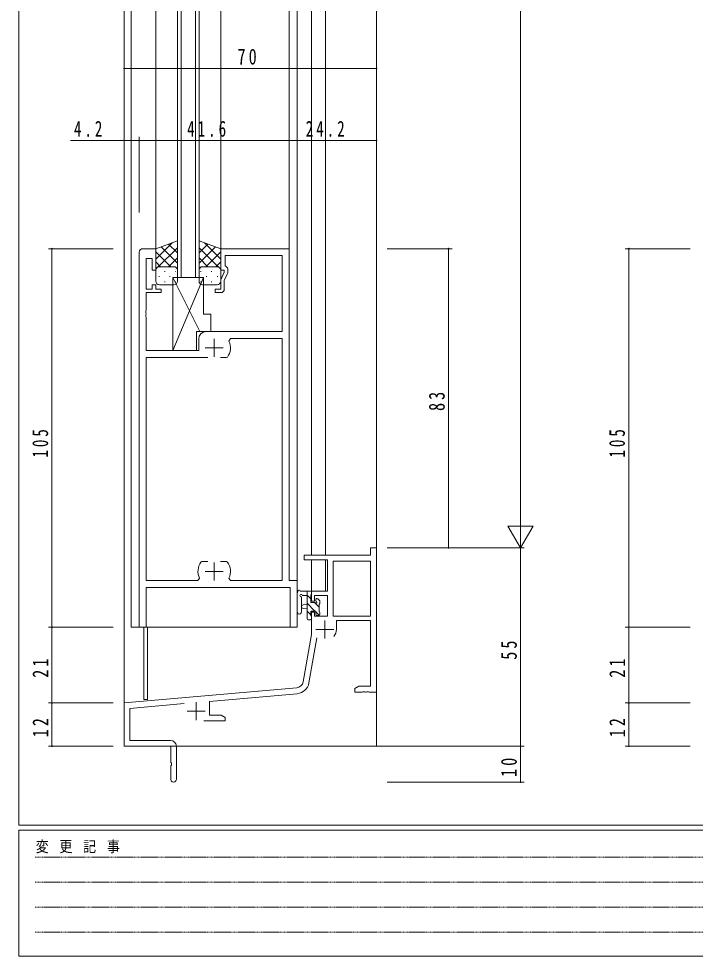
# Model space of a CAD drawing. Units: millimetres on the paper. Extents: x -398 to 398, y -282 to 282.
# Drawn here: x -393.1 to -205.4, y -282.1 to -22.1 of the extents above; entities that cross this region are included whole.
import ezdxf

# ---------------------------------------------------------------- set-up
doc = ezdxf.new("R2010")
doc.units = ezdxf.units.MM
doc.linetypes.add('USER1', pattern=[0.375, 0.25, -0.125])
for name, color, linetype, lineweight in [('0-1_YKK_ZWAK', 7, 'Continuous', 18), ('0-3_YKK_11', 7, 'Continuous', 18), ('0-4_YKK_12', 2, 'Continuous', 18), ('0-5_YKK_13', 4, 'Continuous', 18), ('0-6_YKK_D', 6, 'Continuous', 18)]:
    doc.layers.add(name, color=color, linetype=linetype, lineweight=lineweight)
doc.styles.add('ＭＳ ゴシック', font='')
doc.styles.get('ＭＳ ゴシック').set_extended_font_data('MS Gothic')

msp = doc.modelspace()

# ---------------------------------------------------------------- linework, layer by layer
at = {"layer": '0-1_YKK_ZWAK'}
for p, q in [((-393.071, -245.7), (-393.071, 279.3)), ((376.929, -245.7), (-393.071, -245.7)), ((-393.071, -282.1), (-393.071, -247.1)), ((339.129, -247.1), (-393.071, -247.1)), ((-393.071, -282.1), (339.129, -282.1))]:
    msp.add_line(p, q, dxfattribs=at)
at = {"layer": '0-1_YKK_ZWAK', "linetype": 'USER1'}
for p, q in [((-388.472, -254.612), (-140.28, -254.612)), ((-388.472, -261.541), (-140.28, -261.541)), ((-388.472, -268.47), (-140.28, -268.47)), ((-388.472, -275.398), (-140.28, -275.398))]:
    msp.add_line(p, q, dxfattribs=at)
at = {"layer": '0-3_YKK_11'}
for p, q in [((-359.655, -86.845), (-359.655, -190.845)), ((-355.055, -85.845), (-358.655, -85.845)), ((-355.055, -91.845), (-355.055, -85.845)), ((-337.055, -85.845), (-337.055, -91.845)), ((-318.055, -85.845), (-337.055, -85.845)), ((-335.855, -87.775), (-319.985, -87.775)), ((-335.855, -90.645), (-335.855, -87.775)), ((-319.985, -87.775), (-319.985, -108.845)), ((-318.055, -177.845), (-318.055, -85.845)), ((-357.725, -88.545), (-356.055, -88.545)), ((-357.725, -97.045), (-357.725, -88.545)), ((-356.055, -88.545), (-356.055, -91.845)), ((-335.555, -90.818), (-335.855, -90.645)), ((-356.055, -91.845), (-355.055, -91.845)), ((-337.055, -91.845), (-336.055, -91.845)), ((-336.055, -92.345), (-337.055, -94.49)), ((-336.055, -91.845), (-336.055, -92.345)), ((-336.055, -94.711), (-335.148, -92.768)), ((-335.055, -92.345), (-335.055, -91.684)), ((-356.055, -95.845), (-356.055, -97.045)), ((-355.055, -95.845), (-356.055, -95.845)), ((-355.055, -97.045), (-355.055, -95.845)), ((-337.055, -94.49), (-337.055, -97.045)), ((-336.055, -97.045), (-336.055, -94.711)), ((-356.055, -97.045), (-357.725, -97.045)), ((-357.725, -98.045), (-353.555, -98.045)), ((-357.725, -102.887), (-357.725, -98.045)), ((-353.555, -97.045), (-355.055, -97.045)), ((-353.555, -98.045), (-353.555, -97.045)), ((-338.555, -97.045), (-338.555, -98.045)), ((-337.055, -97.045), (-338.555, -97.045)), ((-338.555, -98.045), (-337.055, -98.045)), ((-357.845, -103.07), (-357.725, -102.887)), ((-357.845, -103.62), (-357.845, -103.07)), ((-357.725, -103.803), (-357.845, -103.62)), ((-357.845, -104.07), (-357.725, -103.887)), ((-357.725, -103.887), (-357.725, -103.803)), ((-357.845, -104.62), (-357.845, -104.07)), ((-357.725, -104.803), (-357.845, -104.62)), ((-357.725, -114.045), (-357.725, -104.803)), ((-319.985, -108.845), (-341.155, -108.845)), ((-343.155, -110.845), (-343.155, -114.045)), ((-338.855, -110.845), (-338.855, -115.845)), ((-334.303, -110.775), (-334.759, -111.482)), ((-319.985, -110.775), (-334.303, -110.775)), ((-319.985, -177.915), (-319.985, -110.775)), ((-343.155, -114.045), (-357.725, -114.045)), ((-341.355, -113.345), (-336.355, -113.345)), ((-357.725, -116.045), (-357.725, -177.915)), ((-340.605, -116.045), (-357.725, -116.045)), ((-335.408, -116.045), (-337.105, -116.045)), ((-335.162, -115.916), (-335.408, -116.045)), ((-295.485, -168.845), (-293.855, -168.845)), ((-295.485, -170.845), (-295.485, -168.845)), ((-293.855, -168.845), (-293.855, -208.845)), ((-313.855, -170.845), (-295.485, -170.845)), ((-313.855, -172.145), (-313.855, -170.845)), ((-342.548, -172.774), (-342.302, -172.645)), ((-342.302, -172.645), (-340.605, -172.645)), ((-338.855, -172.845), (-338.855, -177.845)), ((-337.105, -172.645), (-335.408, -172.645)), ((-337.105, -172.645), (-335.408, -172.645)), ((-335.408, -172.645), (-335.162, -172.774)), ((-307.455, -172.145), (-313.855, -172.145)), ((-307.455, -180.845), (-307.455, -172.145)), ((-305.825, -172.475), (-305.825, -187.745)), ((-295.485, -172.475), (-305.825, -172.475)), ((-295.485, -187.745), (-295.485, -172.475)), ((-295.485, -187.745), (-295.485, -172.475)), ((-341.355, -175.345), (-336.355, -175.345)), ((-357.725, -177.915), (-343.406, -177.915)), ((-343.406, -177.915), (-342.951, -177.208)), ((-334.759, -177.208), (-334.303, -177.915)), ((-334.303, -177.915), (-319.985, -177.915)), ((-315.855, -177.845), (-318.055, -177.845)), ((-315.855, -190.845), (-315.855, -177.845)), ((-357.725, -179.845), (-317.785, -179.845)), ((-357.725, -190.845), (-357.725, -179.845)), ((-317.785, -179.845), (-317.785, -190.845)), ((-311.855, -180.845), (-307.455, -180.845)), ((-311.855, -183.645), (-311.855, -180.845)), ((-311.055, -183.645), (-311.855, -183.645)), ((-311.055, -182.045), (-311.055, -183.645)), ((-307.455, -182.045), (-311.055, -182.045)), ((-307.455, -187.745), (-307.455, -182.045)), ((-311.855, -186.645), (-311.055, -186.645)), ((-311.855, -192.845), (-311.855, -186.645)), ((-311.055, -186.645), (-311.055, -187.745)), ((-311.055, -187.745), (-307.455, -187.745)), ((-308.155, -188.945), (-308.155, -193.945)), ((-305.825, -187.745), (-295.485, -187.745)), ((-304.955, -188.945), (-304.955, -191.445)), ((-295.485, -188.945), (-304.955, -188.945)), ((-295.485, -207.215), (-295.485, -188.945)), ((-359.655, -190.845), (-357.725, -190.845)), ((-317.785, -190.845), (-315.855, -190.845)), ((-310.655, -191.445), (-305.655, -191.445)), ((-314.176, -206.011), (-311.855, -192.845)), ((-310.367, -193.793), (-312.571, -206.294)), ((-363.855, -211.845), (-315.972, -207.656)), ((-299.855, -207.845), (-298.764, -207.215)), ((-299.855, -208.845), (-299.855, -207.845)), ((-298.764, -207.215), (-295.485, -207.215)), ((-315.83, -209.28), (-340.155, -211.408)), ((-297.813, -208.845), (-299.855, -208.845)), ((-297.63, -208.725), (-297.813, -208.845)), ((-297.08, -208.725), (-297.63, -208.725)), ((-296.897, -208.845), (-297.08, -208.725)), ((-296.813, -208.845), (-296.897, -208.845)), ((-296.63, -208.725), (-296.813, -208.845)), ((-296.08, -208.725), (-296.63, -208.725)), ((-295.897, -208.845), (-296.08, -208.725)), ((-293.855, -208.845), (-295.897, -208.845)), ((-363.855, -223.845), (-363.855, -211.845)), ((-347.225, -212.026), (-362.225, -213.339)), ((-343.855, -211.645), (-343.855, -216.645)), ((-340.155, -211.408), (-340.155, -215.215)), ((-362.225, -213.339), (-362.225, -222.215)), ((-346.355, -214.145), (-341.355, -214.145)), ((-340.155, -215.215), (-336.946, -215.215)), ((-336.946, -215.215), (-335.855, -215.845)), ((-335.855, -216.845), (-341.705, -216.845)), ((-335.855, -215.845), (-335.855, -216.845)), ((-362.225, -222.215), (-350.955, -222.215)), ((-350.855, -223.845), (-363.855, -223.845)), ((-350.855, -228.387), (-350.855, -223.845)), ((-349.355, -223.815), (-349.355, -233.095)), ((-350.735, -228.57), (-350.855, -228.387)), ((-350.735, -229.12), (-350.735, -228.57)), ((-350.855, -229.303), (-350.735, -229.12)), ((-350.855, -233.095), (-350.855, -229.303))]:
    msp.add_line(p, q, dxfattribs=at)
for centre, radius, start, end in [((-358.655, -86.845), 1, 90.00001, 179.99999), ((-336.055, -91.684), 1, 359.99997, 60), ((-336.055, -92.345), 1, 335.00003, 0.00001), ((-337.055, -97.045), 1, 270.00001, 359.99999), ((-341.155, -110.845), 2, 90.00001, 179.99999), ((-338.855, -113.345), 4.5, 325.15008, 24.45637), ((-338.855, -175.345), 4.5, 145.15008, 204.45637), ((-338.855, -175.345), 4.5, 335.54363, 34.84992), ((-308.155, -191.445), 3.2, 321.63348, 359.99999), ((-316.146, -205.663), 2, 275, 350), ((-316.146, -205.663), 3.63, 275.00001, 350.00001), ((-350.955, -223.815), 1.6, 0.00001, 89.99999), ((-350.105, -233.095), 0.75, 179.99999, 0.00001)]:
    msp.add_arc(centre, radius, start, end, dxfattribs=at)
at = {"layer": '0-4_YKK_12'}
for p, q in [((-363.855, 15.655), (-363.855, -223.845)), ((-361.855, 15.655), (-361.855, -190.845)), ((-355.055, 15.655), (-355.055, -85.845)), ((-349.055, -93.845), (-349.055, 15.655)), ((-348.055, 15.655), (-348.055, -93.845)), ((-344.055, -93.845), (-344.055, 15.655)), ((-343.055, 15.655), (-343.055, -93.845)), ((-337.055, 15.655), (-337.055, -85.845)), ((-318.055, 15.655), (-318.055, -86.145)), ((-315.855, 15.655), (-315.855, -190.845)), ((-311.855, 15.655), (-311.855, -170.845)), ((-307.955, 15.655), (-307.955, -170.845)), ((-293.855, 15.655), (-293.855, -223.845)), ((-343.055, -93.845), (-349.055, -93.845)), ((-311.855, -172.145), (-311.855, -180.845)), ((-307.955, -172.145), (-307.955, -180.845)), ((-307.955, -180.845), (-311.855, -180.845)), ((-361.855, -190.845), (-315.855, -190.845)), ((-358.355, -190.845), (-358.355, -210.845)), ((-357.355, -190.845), (-357.355, -210.845)), ((-357.355, -210.845), (-358.355, -210.845)), ((-293.855, -223.845), (-363.855, -223.845))]:
    msp.add_line(p, q, dxfattribs=at)
at = {"layer": '0-5_YKK_13'}
for p, q in [((-349.055, -83.702), (-355.055, -85.845)), ((-355.055, -88.754), (-350.53, -84.229)), ((-355.055, -85.925), (-354.93, -85.8)), ((-354.368, -90.895), (-349.055, -85.582)), ((-349.055, -89.859), (-353.592, -85.322)), ((-349.055, -87.031), (-351.508, -84.578)), ((-349.055, -83.702), (-349.055, -91.845)), ((-343.055, -83.702), (-343.055, -91.845)), ((-343.055, -83.702), (-337.055, -85.845)), ((-343.055, -87.031), (-340.602, -84.578)), ((-343.055, -89.859), (-338.518, -85.322)), ((-337.742, -90.895), (-343.055, -85.582)), ((-337.055, -88.754), (-341.579, -84.229)), ((-337.055, -85.925), (-337.18, -85.8)), ((-355.055, -85.845), (-355.055, -91.845)), ((-350.898, -90.845), (-355.055, -86.688)), ((-341.212, -90.845), (-337.055, -86.688)), ((-337.055, -85.845), (-337.055, -91.845)), ((-353.726, -90.845), (-355.055, -89.516)), ((-350.055, -90.845), (-354.055, -90.845)), ((-354.055, -90.845), (-350.455, -90.845)), ((-351.489, -90.845), (-349.055, -88.411)), ((-340.62, -90.845), (-343.055, -88.411)), ((-342.055, -90.845), (-338.055, -90.845)), ((-338.055, -90.845), (-342.055, -90.845)), ((-338.384, -90.845), (-337.055, -89.516)), ((-355.055, -91.582), (-355.005, -91.532)), ((-355.055, -91.845), (-355.055, -94.845)), ((-354.051, -93.594), (-354.251, -93.594)), ((-352.436, -92.179), (-352.636, -92.179)), ((-351.021, -93.594), (-351.221, -93.594)), ((-349.455, -92.179), (-349.606, -92.179)), ((-349.473, -91.657), (-349.455, -91.639)), ((-349.055, -91.845), (-349.055, -94.845)), ((-343.055, -91.845), (-343.055, -94.845)), ((-342.637, -91.657), (-342.655, -91.639)), ((-342.655, -92.179), (-342.503, -92.179)), ((-341.088, -93.594), (-340.888, -93.594)), ((-339.673, -92.179), (-339.473, -92.179)), ((-338.058, -93.594), (-337.858, -93.594)), ((-337.055, -91.582), (-337.105, -91.532)), ((-337.055, -91.845), (-337.055, -94.845)), ((-350.055, -95.845), (-354.055, -95.845)), ((-352.436, -95.009), (-352.636, -95.009)), ((-350.305, -93.845), (-342.879, -108.845)), ((-350.305, -114.045), (-341.805, -93.845)), ((-350.305, -93.845), (-341.805, -93.845)), ((-350.305, -93.845), (-350.305, -114.045)), ((-349.468, -95.009), (-349.606, -95.009)), ((-342.641, -95.009), (-342.503, -95.009)), ((-342.055, -95.845), (-338.055, -95.845)), ((-341.805, -93.845), (-341.805, -104.045)), ((-339.673, -95.009), (-339.473, -95.009)), ((-341.805, -104.045), (-339.805, -104.045)), ((-339.805, -104.045), (-339.805, -108.845)), ((-343.805, -108.845), (-339.805, -108.845)), ((-343.805, -108.845), (-343.805, -114.045)), ((-350.305, -114.045), (-343.805, -114.045)), ((-315.855, -186.573), (-315.855, -181.411)), ((-312.155, -180.845), (-314.835, -180.845)), ((-313.055, -180.845), (-313.055, -188.445)), ((-312.055, -182.943), (-313.055, -181.943)), ((-312.055, -183.945), (-312.055, -181.945)), ((-311.855, -181.745), (-311.855, -181.145)), ((-314.655, -186.573), (-314.652, -182.612)), ((-314.235, -182.045), (-313.055, -182.045)), ((-313.055, -184.545), (-314.199, -184.647)), ((-310.898, -186.345), (-313.055, -184.188)), ((-311.116, -183.945), (-312.055, -183.945)), ((-309.755, -185.243), (-311.044, -183.954)), ((-310.655, -183.145), (-310.655, -183.484)), ((-309.643, -183.433), (-310.143, -182.933)), ((-309.755, -186.545), (-309.755, -184.445)), ((-309.555, -184.245), (-309.555, -183.645)), ((-313.055, -185.745), (-314.199, -185.643)), ((-312.055, -187.433), (-313.055, -186.433)), ((-312.055, -186.345), (-310.655, -186.345)), ((-312.055, -187.645), (-312.055, -186.345)), ((-310.655, -186.345), (-310.655, -187.245)), ((-309.727, -187.516), (-310.655, -186.588)), ((-309.555, -187.245), (-309.555, -186.745)), ((-312.755, -188.745), (-312.155, -188.745)), ((-311.855, -188.445), (-311.855, -187.845)), ((-310.355, -187.545), (-309.855, -187.545))]:
    msp.add_line(p, q, dxfattribs=at)
for centre, radius, start, end in [((-354.055, -91.845), 1, 90, 180), ((-354.055, -91.845), 1, 90, 179.9999), ((-350.055, -91.845), 1, 0, 90), ((-342.055, -91.845), 1, 90, 180), ((-338.055, -91.845), 1, 0, 90), ((-338.055, -91.845), 1, 0.0001, 90), ((-354.055, -94.845), 1, 180, 270), ((-350.055, -94.845), 1, 270, 0), ((-342.055, -94.845), 1, 180, 270), ((-338.055, -94.845), 1, 270, 0), ((-315.555, -181.411), 0.3, 130.52878, 180), ((-315.945, -180.955), 0.3, 310.52878, 10.52878), ((-315.355, -180.845), 0.3, 30, 190.52878), ((-314.835, -180.545), 0.3, 210, 270), ((-314.755, -182.045), 0.3, 30, 250.81024), ((-314.235, -181.745), 0.3, 210, 270), ((-312.155, -181.145), 0.3, 0, 90), ((-312.055, -181.745), 0.2, 270, 0), ((-314.952, -182.612), 0.3, 359.95977, 70.81024), ((-311.116, -184.245), 0.3, 33.05573, 90), ((-310.655, -183.945), 0.25, 213.05573, 56.94427), ((-310.355, -183.145), 0.3, 45, 180), ((-310.355, -183.484), 0.3, 180, 236.94427), ((-309.755, -184.245), 0.2, 270, 0), ((-309.855, -183.645), 0.3, 0, 45), ((-315.255, -186.573), 0.6, 179.95977, 359.95977), ((-314.155, -185.145), 0.5, 95.09207, 264.90793), ((-309.755, -186.745), 0.2, 0, 90), ((-312.755, -188.445), 0.3, 180, 270), ((-312.155, -188.445), 0.3, 270, 0), ((-312.055, -187.845), 0.2, 0, 90), ((-310.355, -187.245), 0.3, 180, 270), ((-309.855, -187.245), 0.3, 270, 0)]:
    msp.add_arc(centre, radius, start, end, dxfattribs=at)
at = {"layer": '0-6_YKK_D'}
for p, q in [((-253.855, 224.155), (-253.855, -161.845)), ((-363.855, -75.845), (-363.855, -34.845)), ((-363.855, -35.845), (-293.855, -35.845)), ((-293.855, -75.845), (-293.855, -34.845)), ((-363.855, -55.845), (-378.755, -55.845)), ((-363.855, -75.845), (-363.855, -54.845)), ((-359.655, -55.845), (-363.855, -55.845)), ((-359.655, -75.845), (-359.655, -54.845)), ((-359.655, -75.845), (-359.655, -54.845)), ((-359.655, -55.845), (-318.055, -55.845)), ((-318.055, -75.845), (-318.055, -54.845)), ((-318.055, -75.845), (-318.055, -54.845)), ((-318.055, -55.845), (-293.855, -55.845)), ((-293.855, -75.845), (-293.855, -54.845)), ((-366.855, -85.845), (-384.855, -85.845)), ((-383.855, -85.845), (-383.855, -190.845)), ((-290.855, -85.845), (-272.855, -85.845)), ((-273.855, -85.845), (-273.855, -168.845)), ((-206.855, -85.845), (-224.855, -85.845)), ((-223.855, -85.845), (-223.855, -190.845)), ((-253.855, -168.845), (-253.855, -156.721)), ((-250.355, -162.783), (-257.355, -162.783)), ((-253.855, -168.845), (-257.355, -162.783)), ((-253.855, -168.845), (-250.355, -162.783)), ((-290.855, -168.845), (-252.855, -168.845)), ((-290.855, -168.845), (-272.855, -168.845)), ((-290.855, -168.845), (-252.855, -168.845)), ((-253.855, -168.845), (-253.855, -223.845)), ((-366.855, -190.845), (-384.855, -190.845)), ((-366.855, -190.845), (-384.855, -190.845)), ((-383.855, -190.845), (-383.855, -211.845)), ((-206.855, -190.845), (-224.855, -190.845)), ((-206.855, -190.845), (-224.855, -190.845)), ((-223.855, -190.845), (-223.855, -211.845)), ((-366.855, -211.845), (-384.855, -211.845)), ((-366.855, -211.845), (-384.855, -211.845)), ((-383.855, -211.845), (-383.855, -223.845)), ((-206.855, -211.845), (-224.855, -211.845)), ((-206.855, -211.845), (-224.855, -211.845)), ((-223.855, -211.845), (-223.855, -223.845)), ((-366.855, -223.845), (-384.855, -223.845)), ((-349.355, -223.845), (-273.855, -223.845)), ((-290.855, -223.845), (-252.855, -223.845)), ((-290.855, -223.845), (-252.855, -223.845)), ((-253.855, -223.845), (-253.855, -233.845)), ((-206.855, -223.845), (-224.855, -223.845)), ((-290.855, -233.845), (-252.855, -233.845))]:
    msp.add_line(p, q, dxfattribs=at)
for centre, start, end in [((-363.855, -35.845), 0, 180), ((-363.855, -35.845), 180, 0), ((-293.855, -35.845), 0, 180), ((-293.855, -35.845), 180, 0), ((-363.855, -55.845), 0, 180), ((-363.855, -55.845), 180, 0), ((-359.655, -55.845), 0, 180), ((-359.655, -55.845), 0, 180), ((-359.655, -55.845), 180, 0), ((-359.655, -55.845), 180, 0), ((-318.055, -55.845), 0, 180), ((-318.055, -55.845), 0, 180), ((-318.055, -55.845), 180, 0), ((-318.055, -55.845), 180, 0), ((-293.855, -55.845), 0, 180), ((-293.855, -55.845), 180, 0), ((-383.855, -85.845), 90, 270), ((-383.855, -85.845), 270, 90), ((-273.855, -85.845), 90, 270), ((-273.855, -85.845), 270, 90), ((-223.855, -85.845), 90, 270), ((-223.855, -85.845), 270, 90), ((-273.855, -168.845), 90, 270), ((-273.855, -168.845), 270, 90), ((-383.855, -190.845), 90, 270), ((-383.855, -190.845), 90, 270), ((-383.855, -190.845), 270, 90), ((-383.855, -190.845), 270, 90), ((-223.855, -190.845), 90, 270), ((-223.855, -190.845), 90, 270), ((-223.855, -190.845), 270, 90), ((-223.855, -190.845), 270, 90), ((-383.855, -211.845), 90, 270), ((-383.855, -211.845), 90, 270), ((-383.855, -211.845), 270, 90), ((-383.855, -211.845), 270, 90), ((-223.855, -211.845), 90, 270), ((-223.855, -211.845), 90, 270), ((-223.855, -211.845), 270, 90), ((-223.855, -211.845), 270, 90), ((-383.855, -223.845), 90, 270), ((-383.855, -223.845), 270, 90), ((-253.855, -223.845), 90, 270), ((-253.855, -223.845), 90, 270), ((-253.855, -223.845), 270, 90), ((-253.855, -223.845), 270, 90), ((-223.855, -223.845), 90, 270), ((-223.855, -223.845), 270, 90), ((-253.855, -233.845), 90, 270), ((-253.855, -233.845), 270, 90)]:
    msp.add_arc(centre, 0.106, start, end, dxfattribs=at)

# ---------------------------------------------------------------- texts
at = {"layer": '0-1_YKK_ZWAK', "insert": (-388.356, -253.547), "char_height": 3.079, "attachment_point": 7, "style": 'ＭＳ ゴシック'}
msp.add_mtext('\\T1.23;\\W0.85;変\\~更\\~記\\~事', dxfattribs=at)
at = {"layer": '0-6_YKK_D', "color": 7, "char_height": 4.399, "attachment_point": 7, "style": 'ＭＳ ゴシック'}
for s, insert in [('\\T1.37;\\W0.75;70', (-332.375, -34.845)), ('\\T1.38;\\W0.7;4.2', (-377.755, -54.845)), ('\\T1.39;\\W0.7;41.6', (-346.375, -54.845)), ('\\T1.39;\\W0.7;24.2', (-313.475, -54.845))]:
    msp.add_mtext(s, dxfattribs=dict(at, insert=insert))
at = {"layer": '0-6_YKK_D', "color": 7, "char_height": 4.399, "attachment_point": 7, "rotation": 90, "style": 'ＭＳ ゴシック'}
for s, insert in [('\\T1.37;\\W0.75;83', (-274.855, -130.865)), ('\\T1.38;\\W0.7;105', (-384.855, -143.785)), ('\\T1.38;\\W0.7;105', (-224.855, -143.785)), ('\\T1.37;\\W0.75;55', (-254.855, -199.865)), ('\\T1.37;\\W0.75;21', (-384.855, -204.865)), ('\\T1.37;\\W0.75;21', (-224.855, -204.865)), ('\\T1.37;\\W0.75;12', (-384.855, -221.365)), ('\\T1.37;\\W0.75;12', (-224.855, -221.365)), ('\\T1.37;\\W0.75;10', (-254.855, -232.365))]:
    msp.add_mtext(s, dxfattribs=dict(at, insert=insert))

doc.saveas('drawing.dxf')
